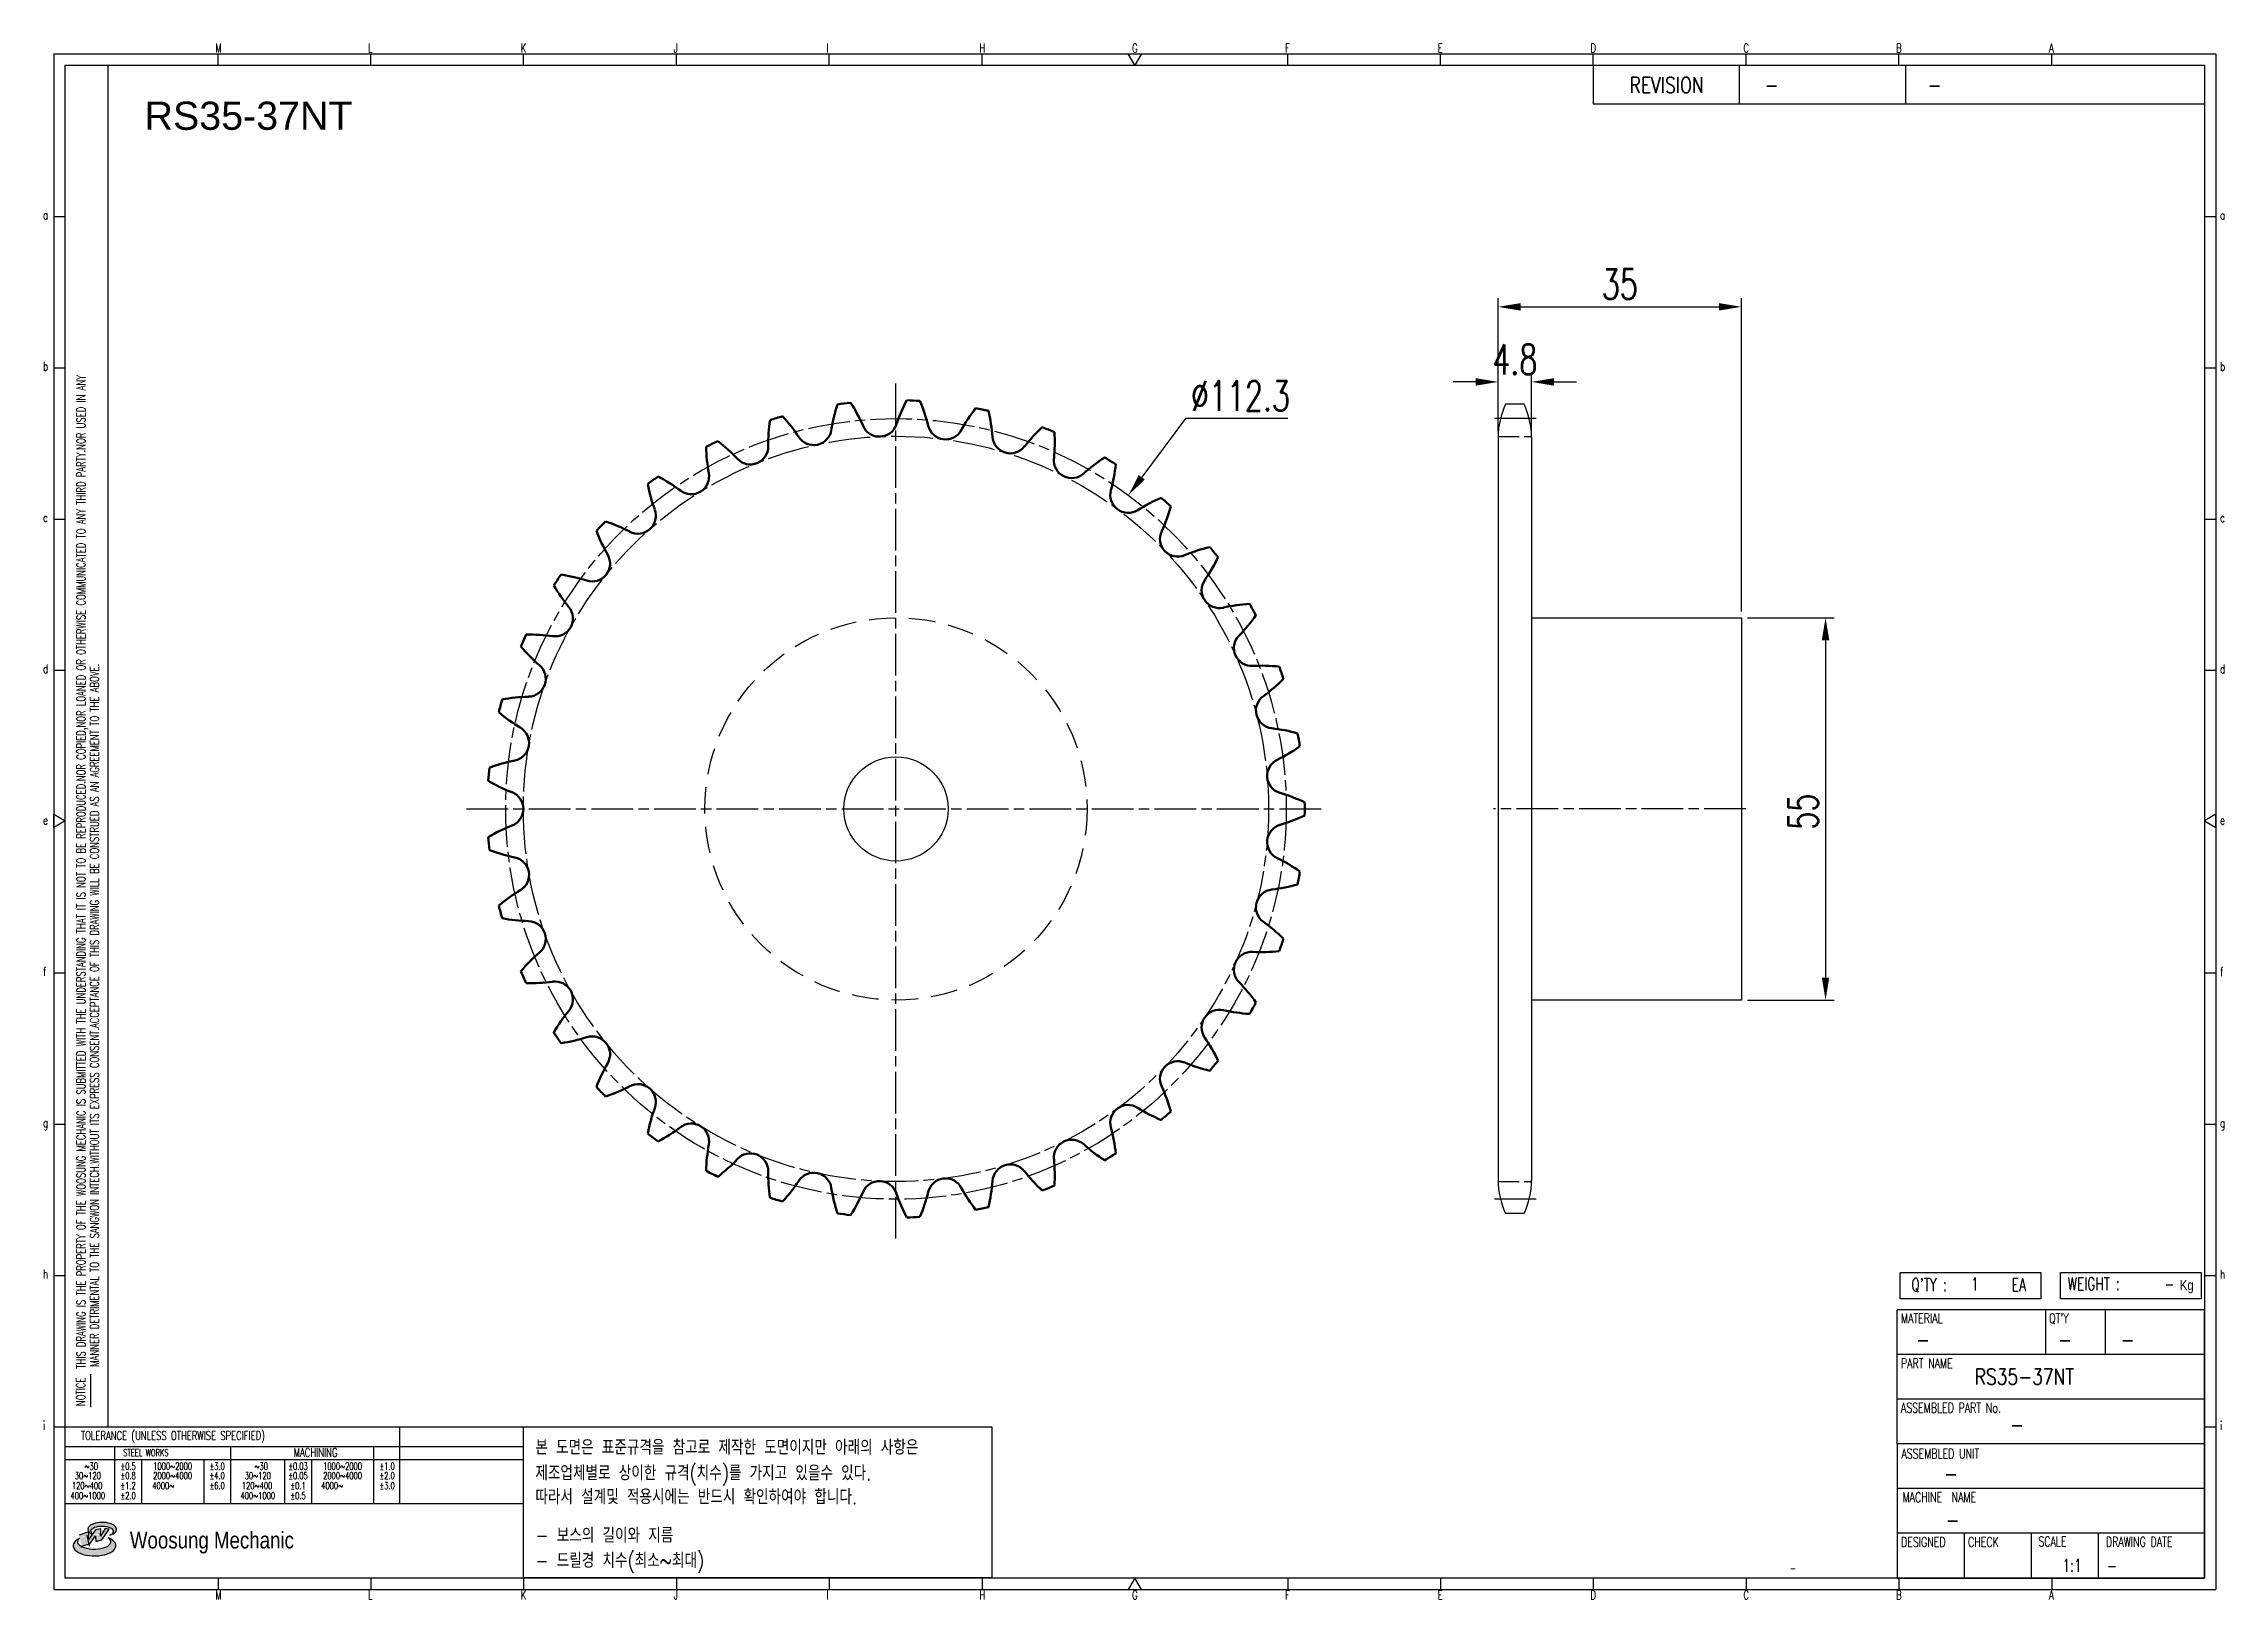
# Model space of a CAD drawing. Header units: millimetres. Extents: x -44811 to -44498, y 1096 to 1320.
import ezdxf
from ezdxf.enums import TextEntityAlignment as Align

# ---------------------------------------------------------------- set-up
doc = ezdxf.new("R2010")
doc.units = ezdxf.units.MM
for name, pattern in [('AM_ISO02W050', [7.5, 6, -1.5]), ('AM_ISO02W050x2', [3.75, 3, -0.75]), ('AM_ISO08W050', [18, 12, -1.5, 3, -1.5]), ('AM_ISO08W050x2', [9, 6, -0.75, 1.5, -0.75]), ('HIDDEN', [9.525, 6.35, -3.175])]:
    doc.linetypes.add(name, pattern=pattern)
for name, color, linetype, lineweight in [('AM_0N', 7, 'Continuous', 50), ('AM_3N', 6, 'AM_ISO02W050', 25), ('AM_7', 4, 'AM_ISO08W050', 25), ('AM_7N', 4, 'AM_ISO08W050', 25)]:
    doc.layers.add(name, color=color, linetype=linetype, lineweight=lineweight)
for name, color, linetype in [('HL', 2, 'HIDDEN'), ('S-DIM', 7, 'Continuous'), ('TITLE', 7, 'Continuous'), ('도면레이아웃', 7, 'Continuous')]:
    doc.layers.add(name, color=color, linetype=linetype)
doc.styles.add('HAN', font='ROMANS.shx', dxfattribs={"width": 0.7, "bigfont": 'whgtxt.shx'})
doc.styles.add('HKD_ST2', font='romans.shx', dxfattribs={"width": 0.7, "height": 4, "bigfont": '@extfont2.shx'})
doc.styles.add('HSG', font='SIMPLEX.shx', dxfattribs={"width": 0.7, "bigfont": 'HSG.shx'})
doc.styles.add('ROMANS', font='romans.shx', dxfattribs={"width": 0.7, "bigfont": 'whgtxt.shx'})
doc.styles.add('SLDTEXTSTYLE4', font='arial.ttf', dxfattribs={"width": 0.8})
doc.styles.get("Standard").update_dxf_attribs({"font": 'arial.ttf'})
doc.dimstyles.new('APP8', dxfattribs={"dimscale": 1.8, "dimtxt": 2.4, "dimasz": 1.8, "dimexe": 0.7, "dimexo": 0.5, "dimgap": 0.6, "dimtad": 1, "dimtoh": 1, "dimdec": 1, "dimrnd": 0.01, "dimzin": 9, "dimdsep": 46, "dimtxsty": 'HSG', "dimcen": 0, "dimclrd": 1, "dimclre": 1, "dimclrt": 256, "dimazin": 2, "dimtp": 1, "dimtm": 1, "dimtfac": 0.5, "dimtdec": 1, "dimtofl": 0, "dimtmove": 0, "dimatfit": 3, "dimfxl": 0, "dimtvp": 1, "dimtolj": 2, "dimlwd": -1, "dimlwe": -1, "dimarcsym": 0})

# ---------------------------------------------------------------- blocks, each defined once
blk = doc.blocks.new('SUYWSHJH')
at = {"layer": '도면레이아웃'}
h = blk.add_hatch(color=10, dxfattribs=at)
h.paths.add_polyline_path([(1.544, 35.177), (1.554, 34.966), (1.779, 35.034), (2.054, 35.422), (1.908, 35.446), (1.728, 35.167), (1.741, 35.439), (1.547, 35.405), (1.292, 35.041), (1.295, 35.33), (0.943, 35.208), (1.03, 34.8), (1.336, 34.885)])
edge = h.paths.add_edge_path()
edge.add_ellipse((1.795, 35.421), major_axis=(-0.53, 0), ratio=0.487785, start_angle=122.36065, end_angle=403.39574)
edge.add_line((1.411, 35.244), (1.419, 35.261))
edge.add_ellipse((1.798, 35.344), major_axis=(-0.423, 0), ratio=0.444396, start_angle=131.58977, end_angle=386.19408, ccw=False)
edge = h.paths.add_edge_path()
edge.add_ellipse((1.512, 34.815), major_axis=(-0.793, 0), ratio=0.480113, start_angle=314.67633, end_angle=590.85213)
edge.add_ellipse((1.501, 34.958), major_axis=(-0.62, 0), ratio=0.43311, start_angle=331.7024, end_angle=574.42495, ccw=False)
for p, q in [((0, 90.118), (80.15, 90.118)), ((0, 90.118), (0, 33.191)), ((6.089, 89.693), (6.089, 90.118)), ((11.753, 89.693), (11.753, 90.118)), ((17.418, 89.693), (17.418, 90.118)), ((23.082, 89.693), (23.082, 90.118)), ((28.746, 89.693), (28.746, 90.118)), ((34.411, 89.693), (34.411, 90.118)), ((45.739, 89.693), (45.739, 90.118)), ((51.404, 89.693), (51.404, 90.118)), ((57.068, 89.693), (57.068, 90.118)), ((62.732, 89.693), (62.732, 90.118)), ((68.397, 89.693), (68.397, 90.118)), ((74.061, 89.693), (74.061, 90.118)), ((80.15, 90.118), (80.15, 33.191)), ((0, 84.085), (0.425, 84.085)), ((79.725, 84.085), (80.15, 84.085)), ((0, 78.478), (0.425, 78.478)), ((79.725, 78.478), (80.15, 78.478)), ((0, 72.87), (0.425, 72.87)), ((79.725, 72.87), (80.15, 72.87)), ((0, 67.262), (0.425, 67.262)), ((79.725, 67.262), (80.15, 67.262)), ((0, 56.047), (0.425, 56.047)), ((79.725, 56.047), (80.15, 56.047)), ((0, 50.439), (0.425, 50.439)), ((79.725, 50.439), (80.15, 50.439)), ((0, 44.832), (0.425, 44.832)), ((79.725, 44.832), (80.15, 44.832)), ((1.377, 39.947), (1.377, 41.174)), ((0, 39.224), (0.425, 39.224)), ((79.725, 39.224), (80.15, 39.224)), ((0, 33.191), (80.15, 33.191)), ((6.089, 33.616), (6.089, 33.191)), ((11.753, 33.616), (11.753, 33.191)), ((17.418, 33.616), (17.418, 33.191)), ((23.082, 33.616), (23.082, 33.191)), ((28.746, 33.616), (28.746, 33.191)), ((34.411, 33.616), (34.411, 33.191)), ((45.739, 33.616), (45.739, 33.191)), ((51.404, 33.616), (51.404, 33.191)), ((57.068, 33.616), (57.068, 33.191)), ((62.732, 33.616), (62.732, 33.191)), ((68.397, 33.616), (68.397, 33.191)), ((74.061, 33.616), (74.061, 33.191))]:
    blk.add_line(p, q)
at = {"color": 2}
for p, q in [((2.017, 39.224), (2.017, 89.693)), ((0.425, 39.224), (17.418, 39.224)), ((12.816, 39.224), (12.816, 36.382)), ((17.418, 33.616), (17.418, 39.224)), ((0.425, 38.487), (17.418, 38.487)), ((0.425, 38.012), (17.418, 38.012)), ((2.257, 38.487), (2.257, 36.382)), ((3.257, 38.012), (3.257, 36.382)), ((5.557, 38.012), (5.557, 36.382)), ((6.557, 38.5), (6.557, 36.382)), ((8.557, 38.012), (8.557, 36.382)), ((9.557, 38.026), (9.557, 36.382)), ((11.857, 38.487), (11.857, 36.382)), ((0.425, 36.382), (17.418, 36.382))]:
    blk.add_line(p, q, dxfattribs=at)
at = {"color": 6, "ltscale": 0.5}
for p, q in [((57.068, 89.693), (57.068, 88.246)), ((62.47, 89.693), (62.47, 88.246)), ((68.635, 89.693), (68.635, 88.246)), ((79.725, 88.246), (57.068, 88.246)), ((68.336, 38.59), (68.336, 43.563)), ((79.725, 43.563), (68.336, 43.563)), ((73.827, 43.563), (73.827, 41.905)), ((76.037, 43.563), (76.037, 41.905)), ((79.725, 38.59), (79.725, 43.563)), ((79.725, 41.905), (68.336, 41.905)), ((79.725, 40.248), (68.336, 40.248)), ((68.336, 38.59), (68.336, 33.616)), ((79.725, 38.59), (68.336, 38.59)), ((79.725, 33.616), (79.725, 38.59)), ((79.725, 36.932), (68.336, 36.932)), ((79.725, 35.274), (68.336, 35.274)), ((70.822, 33.616), (70.822, 35.274)), ((73.309, 33.616), (73.309, 35.274)), ((75.796, 33.616), (75.796, 35.274)), ((68.336, 33.616), (79.725, 33.616))]:
    blk.add_line(p, q, dxfattribs=at)
for points in [[(40.075, 89.693), (39.83, 90.118), (40.32, 90.118)], [(0.425, 89.693), (79.725, 89.693), (79.725, 33.616), (0.425, 33.616)], [(0.425, 61.679), (0, 61.433), (0, 61.924)], [(79.725, 61.679), (80.15, 61.433), (80.15, 61.924)], [(40.075, 33.616), (39.83, 33.191), (40.32, 33.191)]]:
    blk.add_lwpolyline(points, close=True)
at = {"layer": 'TITLE', "color": 20}
for p, q in [((68.449, 43.961), (68.449, 44.936)), ((68.449, 44.936), (73.654, 44.936)), ((73.654, 44.936), (73.654, 43.961)), ((74.39, 43.961), (74.39, 44.936)), ((74.39, 44.936), (79.595, 44.936)), ((79.595, 44.936), (79.595, 43.961)), ((73.654, 43.961), (68.449, 43.961)), ((79.595, 43.961), (74.39, 43.961))]:
    blk.add_line(p, q, dxfattribs=at)
at = {"layer": '도면레이아웃'}
for p, q in [((1.295, 35.33), (0.943, 35.208)), ((1.03, 34.8), (1.336, 34.885)), ((1.224, 35.208), (1.311, 34.8)), ((1.224, 35.208), (1.224, 35.208)), ((1.547, 35.405), (1.292, 35.041)), ((1.292, 35.041), (1.295, 35.33)), ((1.336, 34.885), (1.544, 35.177)), ((1.419, 35.261), (1.411, 35.244)), ((1.544, 35.177), (1.554, 34.966)), ((1.741, 35.439), (1.547, 35.405)), ((1.554, 34.966), (1.779, 35.034)), ((1.908, 35.446), (1.728, 35.167)), ((1.728, 35.167), (1.741, 35.439)), ((1.779, 35.034), (2.054, 35.422)), ((2.054, 35.422), (1.908, 35.446))]:
    blk.add_line(p, q, dxfattribs=at)
for centre, major_axis, ratio, start_param, end_param in [((1.795, 35.421), (-0.53, 0), 0.487785, 2.135596, 7.040584), ((1.512, 34.815), (-0.793, 0), 0.480113, 5.492138, 10.312315), ((1.501, 34.958), (-0.62, 0), 0.43311, 5.789299, 10.025607), ((1.798, 35.344), (-0.423, 0), 0.444396, 2.296675, 6.740358)]:
    blk.add_ellipse(centre, major_axis=major_axis, ratio=ratio, start_param=start_param, end_param=end_param, dxfattribs=at)
at = {"color": 4, "style": 'HKD_ST2', "width": 0.7}
for s, p in [('M', (5.988, 90.164)), ('L', (11.652, 90.164)), ('K', (17.316, 90.164)), ('J', (22.981, 90.164)), ('I', (28.645, 90.164)), ('H', (34.309, 90.164)), ('G', (39.974, 90.164)), ('F', (45.638, 90.164)), ('E', (51.302, 90.164)), ('D', (56.967, 90.164)), ('C', (62.631, 90.164)), ('B', (68.295, 90.164)), ('A', (73.96, 90.164)), ('a', (-0.395, 83.976)), ('a', (80.305, 83.97)), ('b', (-0.395, 78.368)), ('b', (80.305, 78.362)), ('c', (-0.395, 72.76)), ('c', (80.305, 72.754)), ('d', (-0.395, 67.153)), ('d', (80.305, 67.147)), ('e', (-0.395, 61.545)), ('e', (80.305, 61.539)), ('f', (-0.395, 55.937)), ('f', (80.305, 55.931)), ('g', (-0.395, 50.33)), ('g', (80.305, 50.324)), ('h', (-0.395, 44.722)), ('h', (80.305, 44.716)), ('i', (-0.395, 39.114)), ('i', (80.305, 39.108)), ('M', (5.988, 32.824)), ('L', (11.652, 32.824)), ('K', (17.316, 32.824)), ('J', (22.981, 32.824)), ('I', (28.645, 32.824)), ('H', (34.309, 32.824)), ('G', (39.974, 32.824)), ('F', (45.638, 32.824)), ('E', (51.302, 32.824)), ('D', (56.967, 32.824)), ('C', (62.631, 32.824)), ('B', (68.295, 32.824)), ('A', (73.96, 32.824))]:
    blk.add_text(s, height=0.326, dxfattribs=at).set_placement(p)
for s, height, style, width, p in [('REVISION', 0.5806, 'HAN', 0.8, (58.415, 88.664)), ('-', 0.581, 'HAN', 0.8, (63.426, 88.664)), ('-', 0.581, 'HAN', 0.8, (69.468, 88.664)), ("Q'TY : ", 0.4746, 'HKD_ST2', 0.7, (68.857, 44.253)), ('1', 0.475, 'HKD_ST2', 0.7, (71.071, 44.275)), ('EA', 0.4746, 'HKD_ST2', 0.7, (72.578, 44.253)), ('WEIGHT : ', 0.4746, 'HKD_ST2', 0.7, (74.65, 44.286)), ('-', 0.581, 'HAN', 0.8, (69.029, 42.157)), ('-', 0.581, 'HAN', 0.8, (74.289, 42.157)), ('-', 0.581, 'HAN', 0.8, (76.623, 42.157)), ('-', 0.581, 'HAN', 0.8, (72.515, 39.013)), ('-', 0.581, 'HAN', 0.8, (70.067, 37.189)), ('-', 0.581, 'HAN', 0.8, (70.126, 35.48)), ('1:1', 0.4746, 'HKD_ST2', 0.7, (74.458, 33.848)), ('-', 0.475, 'HKD_ST2', 0.7, (76.112, 33.837))]:
    blk.add_text(s, height=height, dxfattribs=dict(style=style, width=width)).set_placement(p)
at = {"color": 1, "style": 'HKD_ST2', "width": 0.7}
for s, p in [(' THIS DRAWING IS THE PROPERTY OF THE WOOSUNG MECHANIC IS SUBMITTED WITH THE UNDERSTANDING THAT IT IS NOT TO BE REPRODUCED.NOR COPIED,NOR LOANED OR OTHERWISE COMMUNICATED TO ANY THIRD PARTY.NOR USED IN ANY', (1.173, 41.217)), ('MANNER DETRIMENTAL TO THE SANGWON INTECH.WITHOUT ITS EXPRESS CONSENT.ACCEPTANCE OF THIS DRAWING WILL BE CONSTRUED AS AN AGREEMENT TO THE ABOVE.', (1.672, 41.447))]:
    blk.add_text(s, height=0.326266, rotation=90, dxfattribs=at).set_placement(p)
at = {"style": 'HKD_ST2', "width": 0.7}
blk.add_text('-', height=0.475, dxfattribs=at).set_placement((78.613, 44.286), align=Align.RIGHT)
at = {"color": 4, "style": 'HKD_ST2', "width": 0.7}
for s, height, p in [('MATERIAL', 0.3651, (68.474, 43.425)), ("QT'Y", 0.3651, (73.965, 43.425)), ('PART NAME', 0.3651, (68.474, 41.756)), ('ASSEMBLED PART No.', 0.36511, (68.474, 40.109)), ('ASSEMBLED UNIT', 0.36511, (68.49, 38.408)), ('MACHINE  NAME', 0.36511, (68.532, 36.794)), ('DESIGNED', 0.3651, (68.474, 35.136)), ('CHECK', 0.3651, (70.961, 35.136)), ('SCALE', 0.3651, (73.566, 35.153)), ('DRAWING DATE', 0.36511, (76.071, 35.141))]:
    blk.add_text(s, height=height, dxfattribs=at).set_placement(p, align=Align.TOP_LEFT)
at = {"style": 'HKD_ST2', "width": 0.7}
blk.add_text('NOTICE', height=0.3263, rotation=90, dxfattribs=at).set_placement((1.163, 39.988))
for s, height, style, width, p in [('TOLERANCE (UNLESS OTHERWISE SPECIFIED)', 0.32627, 'HKD_ST2', 0.7, (4.417, 38.896)), ('-', 0.326, 'ROMANS', 0.65, (64.469, 33.975))]:
    blk.add_text(s, height=height, dxfattribs=dict(style=style, width=width)).set_placement(p, align=Align.MIDDLE_CENTER)
at = {"color": 4, "style": 'HKD_ST2', "width": 0.7}
for s, height, p in [('STEEL WORKS', 0.26101, (3.416, 38.268)), ('MACHINING', 0.3263, (9.707, 38.27)), ('%%P0.5', 0.261, (2.757, 37.762)), ('%%P0.8', 0.261, (2.757, 37.411)), ('%%P3.0', 0.261, (6.057, 37.762)), ('%%P4.0', 0.261, (6.057, 37.411)), ('%%P0.03', 0.261, (9.057, 37.762)), ('%%P0.05', 0.261, (9.057, 37.411)), ('%%P1.0', 0.261, (12.357, 37.762)), ('%%P2.0', 0.261, (12.357, 37.411)), ('%%P1.2', 0.261, (2.757, 37.045)), ('%%P2.0', 0.261, (2.757, 36.67)), ('%%P6.0', 0.261, (6.057, 37.045)), ('%%P0.1', 0.261, (9.057, 37.045)), ('%%P0.5', 0.261, (9.057, 36.67)), ('%%P3.0', 0.261, (12.357, 37.045))]:
    blk.add_text(s, height=height, dxfattribs=at).set_placement(p, align=Align.MIDDLE)
for s, height, p in [('30%%126120', 0.261, (1.263, 37.411)), ('%%12630', 0.261, (1.389, 37.762)), ('2000%%1264000', 0.26101, (4.407, 37.411)), ('1000%%1262000', 0.26101, (4.407, 37.762)), ('30%%126120', 0.261, (7.563, 37.411)), ('%%12630', 0.261, (7.689, 37.762)), ('2000%%1264000', 0.26101, (10.707, 37.411)), ('1000%%1262000', 0.26101, (10.707, 37.762)), ('400%%1261000', 0.26101, (1.263, 36.67)), ('120%%126400', 0.26101, (1.237, 37.045)), ('4000%%126', 0.261, (4.061, 37.045)), ('400%%1261000', 0.26101, (7.563, 36.67)), ('120%%126400', 0.26101, (7.537, 37.045)), ('4000%%126', 0.261, (10.321, 37.045))]:
    blk.add_text(s, height=height, dxfattribs=at).set_placement(p, align=Align.MIDDLE_CENTER)
at = {"color": 1, "style": 'SLDTEXTSTYLE4', "width": 0.8}
blk.add_text('Woosung Mechanic', height=0.61957, dxfattribs=at).set_placement((2.822, 34.711))
at = {"layer": 'TITLE', "width": 0.8}
blk.add_text('Kg', height=0.3789, dxfattribs=at).set_placement((78.807, 44.286))
blk = doc.blocks.new('*D405')
at = {"layer": 'Defpoints', "color": 0, "transparency": 16777216}
for p in [(-44567.18, 1237.37), (-44567.18, 1182.37), (-44555.07, 1182.37)]:
    blk.add_point(p, dxfattribs=at)
at = {"layer": 'S-DIM', "color": 1, "transparency": 16777216}
for p, q in [((-44566.28, 1237.37), (-44553.81, 1237.37)), ((-44555.07, 1234.13), (-44555.07, 1185.61)), ((-44566.28, 1182.37), (-44553.81, 1182.37))]:
    blk.add_line(p, q, dxfattribs=at)
for points in [[(-44555.61, 1234.13), (-44554.53, 1234.13), (-44555.07, 1237.37)], [(-44555.61, 1185.61), (-44554.53, 1185.61), (-44555.07, 1182.37)]]:
    blk.add_solid(points, dxfattribs=at)
at = {"layer": 'S-DIM', "transparency": 16777216, "insert": (-44558.31, 1209.48), "char_height": 4.32, "attachment_point": 5, "rotation": 90, "style": 'HSG'}
blk.add_mtext('\\A2;55', dxfattribs=at)
blk = doc.blocks.new('*D406')
at = {"layer": 'Defpoints', "color": 0, "transparency": 16777216}
for p in [(-44597.38, 1271.31), (-44602.18, 1263.3), (-44597.38, 1263.3)]:
    blk.add_point(p, dxfattribs=at)
at = {"layer": 'S-DIM', "color": 1, "transparency": 16777216}
for p, q in [((-44605.42, 1271.31), (-44608.66, 1271.31)), ((-44602.18, 1264.2), (-44602.18, 1272.57)), ((-44597.38, 1264.2), (-44597.38, 1272.57)), ((-44594.14, 1271.31), (-44590.9, 1271.31))]:
    blk.add_line(p, q, dxfattribs=at)
for points in [[(-44605.42, 1271.85), (-44605.42, 1270.77), (-44602.18, 1271.31)], [(-44594.14, 1271.85), (-44594.14, 1270.77), (-44597.38, 1271.31)]]:
    blk.add_solid(points, dxfattribs=at)
at = {"layer": 'S-DIM', "transparency": 16777216, "insert": (-44599.78, 1274.55), "char_height": 4.32, "attachment_point": 5, "style": 'HSG'}
blk.add_mtext('\\A2;4.8', dxfattribs=at)
blk = doc.blocks.new('*D407')
at = {"layer": 'Defpoints', "color": 0, "transparency": 16777216}
for p in [(-44567.18, 1282.11), (-44602.18, 1263.3), (-44567.18, 1237.37)]:
    blk.add_point(p, dxfattribs=at)
at = {"layer": 'S-DIM', "color": 1, "transparency": 16777216}
for p, q in [((-44602.18, 1264.2), (-44602.18, 1283.37)), ((-44598.94, 1282.11), (-44570.42, 1282.11)), ((-44567.18, 1238.27), (-44567.18, 1283.37))]:
    blk.add_line(p, q, dxfattribs=at)
for points in [[(-44598.94, 1282.65), (-44598.94, 1281.57), (-44602.18, 1282.11)], [(-44570.42, 1282.65), (-44570.42, 1281.57), (-44567.18, 1282.11)]]:
    blk.add_solid(points, dxfattribs=at)
at = {"layer": 'S-DIM', "transparency": 16777216, "insert": (-44584.68, 1285.35), "char_height": 4.32, "attachment_point": 5, "style": 'HSG'}
blk.add_mtext('\\A2;35', dxfattribs=at)
blk = doc.blocks.new('*D408')
at = {"layer": 'Defpoints', "color": 0, "transparency": 16777216}
for p in [(-44655.39, 1254.99), (-44722.27, 1164.75)]:
    blk.add_point(p, dxfattribs=at)
at = {"layer": 'S-DIM', "color": 1, "transparency": 16777216}
for p, q in [((-44647.19, 1266.05), (-44653.46, 1257.59)), ((-44632.43, 1266.05), (-44647.19, 1266.05))]:
    blk.add_line(p, q, dxfattribs=at)
blk.add_solid([(-44653.9, 1257.91), (-44653.03, 1257.27), (-44655.39, 1254.99)], dxfattribs=at)
at = {"layer": 'S-DIM', "transparency": 16777216, "insert": (-44639.27, 1269.29), "char_height": 4.32, "attachment_point": 5, "style": 'HSG'}
blk.add_mtext('\\A2;∅112.3', dxfattribs=at)

msp = doc.modelspace()

# ---------------------------------------------------------------- linework, layer by layer
for p, q in [((-44598.45, 1268.1), (-44601.11, 1268.1)), ((-44602.18, 1263.3), (-44602.18, 1156.43)), ((-44597.38, 1263.3), (-44597.38, 1156.43)), ((-44598.45, 1151.63), (-44601.11, 1151.63))]:
    msp.add_line(p, q)
msp.add_lwpolyline([(-44597.38, 1237.37), (-44567.18, 1237.37), (-44567.18, 1182.37), (-44597.38, 1182.37)])
at = {"color": 4}
msp.add_lwpolyline([(-44742.41, 1120.98), (-44675.02, 1120.98), (-44675.02, 1099.21), (-44742.41, 1099.21)], close=True, dxfattribs=at)
msp.add_circle((-44688.83, 1209.87), 7.5)
for centre, start, end in [((-44590.88, 1263.3), 154.8633, 180), ((-44608.68, 1263.3), 0, 25.1367), ((-44590.88, 1156.43), 180, 205.1367), ((-44608.68, 1156.43), 334.8633, 0)]:
    msp.add_arc(centre, 11.3, start, end)
at = {"layer": 'AM_0N'}
for centre, radius, start, end in [((-44674.66, 1260.65), 23.77, 161.7845, 170.9459), ((-44688.83, 1209.87), 58.81, 96.3753, 98.2193), ((-44715.34, 1255.44), 23.77, 23.6486, 32.8101), ((-44666.28, 1257.52), 23.77, 152.0548, 161.2162), ((-44688.83, 1209.87), 58.81, 86.6456, 88.4895), ((-44707.26, 1259.26), 23.77, 13.9189, 23.0804), ((-44683.44, 1262.31), 23.77, 171.5142, 180.6757), ((-44688.83, 1209.87), 58.81, 106.1051, 107.949), ((-44722.66, 1250.3), 23.77, 33.3784, 42.5398), ((-44691.21, 1266), 2.57, 203.6486, 341.2162), ((-44681.69, 1265.6), 2.57, 193.9189, 331.4865), ((-44658.55, 1253.02), 23.77, 142.325, 151.4865), ((-44688.83, 1209.87), 58.81, 76.9159, 78.7598), ((-44698.65, 1261.66), 23.77, 4.1892, 13.3506), ((-44651.69, 1247.28), 23.77, 132.5953, 141.7568), ((-44688.83, 1209.87), 58.81, 67.1861, 69.0301), ((-44688.83, 1209.87), 58.81, 115.8348, 117.6787), ((-44692.38, 1262.47), 23.77, 181.244, 190.4054), ((-44729.01, 1244), 23.77, 43.1081, 52.2696), ((-44709.78, 1262), 2.57, 223.1081, 0.6757), ((-44700.67, 1264.79), 2.57, 213.3784, 350.9459), ((-44672.38, 1263.59), 2.57, 184.1892, 321.7568), ((-44689.75, 1262.58), 23.77, 354.4595, 3.6209), ((-44663.54, 1260.04), 2.57, 174.4595, 312.027), ((-44645.9, 1240.47), 23.77, 122.8656, 132.027), ((-44688.83, 1209.87), 58.81, 57.4564, 59.3004), ((-44680.83, 1261.98), 23.77, 344.7297, 353.8912), ((-44688.83, 1209.87), 58.81, 125.5645, 127.4085), ((-44701.22, 1261.11), 23.77, 190.9737, 200.1351), ((-44734.2, 1236.72), 23.77, 52.8378, 61.9993), ((-44718.29, 1257.71), 2.57, 232.8378, 10.4054), ((-44655.42, 1255.04), 2.57, 164.7297, 302.2973), ((-44725.95, 1252.04), 2.57, 242.5676, 20.1351), ((-44641.35, 1232.77), 23.77, 113.1358, 122.2973), ((-44688.83, 1209.87), 58.81, 47.7267, 49.5706), ((-44672.14, 1259.88), 23.77, 335, 344.1615), ((-44688.83, 1209.87), 58.81, 135.2942, 137.1382), ((-44709.7, 1258.28), 23.77, 200.7034, 209.8649), ((-44738.08, 1228.67), 23.77, 62.5676, 71.729), ((-44648.27, 1248.74), 2.57, 155, 292.5676), ((-44732.54, 1245.16), 2.57, 252.2973, 29.8649), ((-44638.16, 1224.42), 23.77, 103.4061, 112.5676), ((-44663.93, 1256.34), 23.77, 325.2703, 334.4317), ((-44688.83, 1209.87), 58.81, 37.9969, 39.8409), ((-44688.83, 1209.87), 58.81, 145.024, 146.8679), ((-44740.55, 1220.07), 23.77, 72.2973, 81.4587), ((-44642.28, 1241.33), 2.57, 145.2703, 282.8378), ((-44717.58, 1254.06), 23.77, 210.4331, 219.5946), ((-44737.88, 1237.27), 2.57, 262.027, 39.5946), ((-44636.43, 1215.65), 23.77, 93.6764, 102.8378), ((-44656.43, 1251.46), 23.77, 315.5405, 324.702), ((-44688.83, 1209.87), 58.81, 28.2672, 30.1112), ((-44688.83, 1209.87), 58.81, 154.7537, 156.5977), ((-44724.64, 1248.56), 23.77, 220.1629, 229.3243), ((-44741.53, 1211.18), 23.77, 82.027, 91.1885), ((-44637.63, 1233.01), 2.57, 135.5405, 273.1081), ((-44741.8, 1228.59), 2.57, 271.7568, 49.3243), ((-44636.21, 1206.71), 23.77, 83.9467, 93.1081), ((-44688.83, 1209.87), 58.81, 18.5375, 20.3814), ((-44649.87, 1245.39), 23.77, 305.8108, 314.9723), ((-44688.83, 1209.87), 58.81, 164.4834, 166.3274), ((-44741, 1202.26), 23.77, 91.7568, 100.9182), ((-44634.46, 1224.03), 2.57, 125.8108, 263.3784), ((-44730.66, 1241.95), 23.77, 229.8926, 239.0541), ((-44744.2, 1219.36), 2.57, 281.4865, 59.0541), ((-44637.5, 1197.86), 23.77, 74.2169, 83.3784), ((-44688.83, 1209.87), 58.81, 8.8078, 10.6517), ((-44644.43, 1238.29), 23.77, 296.0811, 305.2425), ((-44688.83, 1209.87), 58.81, 174.2132, 176.0571), ((-44738.96, 1193.55), 23.77, 101.4865, 110.6479), ((-44632.85, 1214.63), 2.57, 116.0811, 253.6486), ((-44735.48, 1234.42), 23.77, 239.6223, 248.7838), ((-44745.01, 1209.87), 2.57, 291.2162, 68.7838), ((-44640.26, 1189.36), 23.77, 64.4872, 73.6486), ((-44640.26, 1230.38), 23.77, 286.3514, 295.5128), ((-44688.83, 1209.87), 58.81, 359.078, 0.922), ((-44735.48, 1185.31), 23.77, 111.2162, 120.3777), ((-44688.83, 1209.87), 58.81, 183.9429, 185.7868), ((-44632.85, 1205.1), 2.57, 106.3514, 243.9189), ((-44738.96, 1226.19), 23.77, 249.3521, 258.5135), ((-44744.2, 1200.37), 2.57, 300.9459, 78.5135), ((-44644.43, 1181.45), 23.77, 54.7575, 63.9189), ((-44637.5, 1221.88), 23.77, 276.6216, 285.7831), ((-44688.83, 1209.87), 58.81, 349.3483, 351.1922), ((-44730.66, 1177.78), 23.77, 120.9459, 130.1074), ((-44688.83, 1209.87), 58.81, 193.6726, 195.5166), ((-44634.46, 1195.71), 2.57, 96.6216, 234.1892), ((-44741, 1217.48), 23.77, 259.0818, 268.2432), ((-44741.8, 1191.15), 2.57, 310.6757, 88.2432), ((-44649.87, 1174.35), 23.77, 45.0277, 54.1892), ((-44637.63, 1186.73), 2.57, 86.8919, 224.4595), ((-44636.21, 1213.03), 23.77, 266.8919, 276.0533), ((-44688.83, 1209.87), 58.81, 339.6186, 341.4625), ((-44724.64, 1171.18), 23.77, 130.6757, 139.8371), ((-44688.83, 1209.87), 58.81, 203.4023, 205.2463), ((-44741.53, 1208.55), 23.77, 268.8115, 277.973), ((-44737.88, 1182.47), 2.57, 320.4054, 97.973), ((-44656.43, 1168.28), 23.77, 35.298, 44.4595), ((-44717.58, 1165.68), 23.77, 140.4054, 149.5669), ((-44642.28, 1178.41), 2.57, 77.1622, 214.7297), ((-44636.43, 1204.09), 23.77, 257.1622, 266.3236), ((-44688.83, 1209.87), 58.81, 329.8888, 331.7328), ((-44688.83, 1209.87), 58.81, 213.1321, 214.976), ((-44740.55, 1199.67), 23.77, 278.5413, 287.7027), ((-44732.54, 1174.57), 2.57, 330.1351, 107.7027), ((-44663.93, 1163.4), 23.77, 25.5683, 34.7297), ((-44688.83, 1209.87), 58.81, 320.1591, 322.0031), ((-44709.7, 1161.46), 23.77, 150.1351, 159.2966), ((-44648.27, 1170.99), 2.57, 67.4324, 205), ((-44638.16, 1195.32), 23.77, 247.4324, 256.5939), ((-44688.83, 1209.87), 58.81, 222.8618, 224.7058), ((-44738.08, 1191.07), 23.77, 288.271, 297.4324), ((-44725.95, 1167.69), 2.57, 339.8649, 117.4324), ((-44672.14, 1159.86), 23.77, 15.8385, 25), ((-44701.22, 1158.63), 23.77, 159.8649, 169.0263), ((-44718.29, 1162.03), 2.57, 349.5946, 127.1622), ((-44655.42, 1164.7), 2.57, 57.7027, 195.2703), ((-44641.35, 1186.96), 23.77, 237.7027, 246.8642), ((-44688.83, 1209.87), 58.81, 310.4294, 312.2733), ((-44688.83, 1209.87), 58.81, 232.5915, 234.4355), ((-44734.2, 1183.02), 23.77, 298.0007, 307.1622), ((-44692.38, 1157.27), 23.77, 169.5946, 178.756), ((-44663.54, 1159.7), 2.57, 47.973, 185.5405), ((-44645.9, 1179.27), 23.77, 227.973, 237.1344), ((-44680.83, 1157.76), 23.77, 6.1088, 15.2703), ((-44729.01, 1175.74), 23.77, 307.7304, 316.8919), ((-44709.78, 1157.74), 2.57, 359.3243, 136.8919), ((-44672.38, 1156.15), 2.57, 38.2432, 175.8108), ((-44689.75, 1157.16), 23.77, 356.3791, 5.5405), ((-44688.83, 1209.87), 58.81, 300.6996, 302.5436), ((-44688.83, 1209.87), 58.81, 242.3213, 244.1652), ((-44683.44, 1157.43), 23.77, 179.3243, 188.4858), ((-44722.66, 1169.44), 23.77, 317.4602, 326.6216), ((-44700.67, 1154.95), 2.57, 9.0541, 146.6216), ((-44674.66, 1159.09), 23.77, 189.0541, 198.2155), ((-44691.21, 1153.74), 2.57, 18.7838, 156.3514), ((-44681.69, 1154.14), 2.57, 28.5135, 166.0811), ((-44658.55, 1166.71), 23.77, 208.5135, 217.675), ((-44698.65, 1158.07), 23.77, 346.6494, 355.8108), ((-44651.69, 1172.45), 23.77, 218.2432, 227.4047), ((-44688.83, 1209.87), 58.81, 290.9699, 292.8139), ((-44688.83, 1209.87), 58.81, 252.051, 253.8949), ((-44688.83, 1209.87), 58.81, 261.7807, 263.6247), ((-44715.34, 1164.3), 23.77, 327.1899, 336.3514), ((-44666.28, 1162.22), 23.77, 198.7838, 207.9452), ((-44707.26, 1160.48), 23.77, 336.9196, 346.0811), ((-44688.83, 1209.87), 58.81, 281.2402, 283.0841), ((-44688.83, 1209.87), 58.81, 271.5105, 273.3544)]:
    msp.add_arc(centre, radius, start, end, dxfattribs=at)
at = {"layer": 'AM_3N', "linetype": 'AM_ISO02W050x2'}
for p, q in [((-44602.18, 1263.46), (-44597.38, 1263.46)), ((-44602.18, 1156.28), (-44597.38, 1156.28))]:
    msp.add_line(p, q, dxfattribs=at)
at = {"layer": 'AM_7', "linetype": 'AM_ISO08W050x2'}
for p, q in [((-44596.73, 1266.03), (-44602.84, 1266.03)), ((-44566.54, 1209.87), (-44602.84, 1209.87)), ((-44596.73, 1153.71), (-44602.84, 1153.71))]:
    msp.add_line(p, q, dxfattribs=at)
for radius in [56.16, 53.62]:
    msp.add_circle((-44688.83, 1209.87), radius, dxfattribs=at)
at = {"layer": 'AM_7N', "linetype": 'AM_ISO08W050x2'}
for p, q in [((-44688.83, 1148.06), (-44688.83, 1271.68)), ((-44750.64, 1209.87), (-44627.02, 1209.87))]:
    msp.add_line(p, q, dxfattribs=at)
at = {"layer": 'HL', "ltscale": 0.6}
msp.add_circle((-44688.83, 1209.87), 27.5, dxfattribs=at)

# ---------------------------------------------------------------- block references
at = {"xscale": 3.881852450145503, "yscale": 3.881852450145503, "zscale": 3.881852450145503}
msp.add_blockref('SUYWSHJH', (-44810.02, 968.71), dxfattribs=at)

# ---------------------------------------------------------------- texts
at = {"color": 2}
msp.add_text('RS35-37NT', height=4.056, dxfattribs=at).set_placement((-44796.95, 1307.58))
at = {"style": 'HAN', "width": 0.8}
msp.add_text('RS35-37NT', height=2.254, dxfattribs=at).set_placement((-44533.61, 1127.04))
at = {"color": 4, "style": 'HAN', "width": 0.8}
for s, p in [('본 도면은 표준규격을 참고로 제작한 도면이지만 아래의 사항은', (-44740.72, 1116.95)), ('제조업체별로 상이한 규격(치수)를 가지고 있을수 있다.', (-44740.72, 1113.25)), ('따라서 설계및 적용시에는 반드시 확인하여야 합니다.', (-44740.72, 1109.82)), ('- 보스의 길이와 지름', (-44740.72, 1104.29)), ('- 드릴경 치수(최소~최대)', (-44740.72, 1100.66))]:
    msp.add_text(s, height=2.1325, dxfattribs=at).set_placement(p)

# ---------------------------------------------------------------- dimensions: what is measured, and where the dimension line sits
at = {"layer": 'S-DIM'}
dim = msp.add_linear_dim(base=(-44567.18, 1282.11), p1=(-44602.18, 1263.3), p2=(-44567.18, 1237.37), dimstyle='APP8', dxfattribs=at)
dim.commit()
dim.dimension.update_dxf_attribs({"geometry": '*D407', "text_midpoint": (-44584.68, 1285.35)})
dim = msp.add_linear_dim(base=(-44597.38, 1271.31), p1=(-44602.18, 1263.3), p2=(-44597.38, 1263.3), dimstyle='APP8', dxfattribs=at)
dim.commit()
dim.dimension.update_dxf_attribs({"geometry": '*D406', "text_midpoint": (-44599.78, 1271.31), "dimtype": 160})
dim = msp.add_diameter_dim_2p(p1=(-44722.27, 1164.75), p2=(-44655.39, 1254.99), dimstyle='APP8', dxfattribs=at)
dim.commit()
dim.dimension.update_dxf_attribs({"geometry": '*D408', "text_midpoint": (-44639.27, 1266.05), "dimtype": 163})
dim = msp.add_linear_dim(base=(-44555.07, 1182.37), p1=(-44567.18, 1237.37), p2=(-44567.18, 1182.37), angle=90, dimstyle='APP8', dxfattribs=at)
dim.commit()
dim.dimension.update_dxf_attribs({"geometry": '*D405', "text_midpoint": (-44555.07, 1209.48), "dimtype": 160})

doc.saveas('drawing.dxf')
